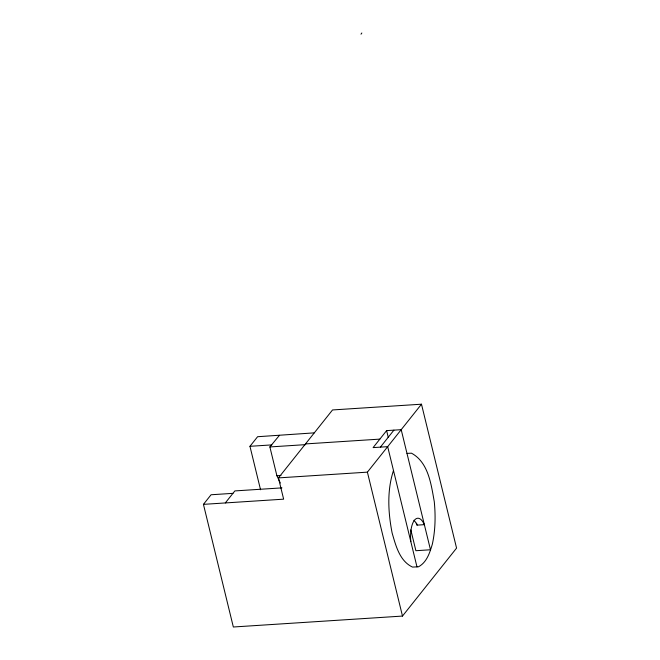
<?xml version="1.0" encoding="UTF-8"?>
<svg xmlns="http://www.w3.org/2000/svg" width="660" height="660" viewBox="0 0 660 660"><rect width="100%" height="100%" fill="white"/><g stroke="black" fill="none" stroke-linecap="round" stroke-linejoin="round"><path stroke-width="0.99" d="M393.492 470.497C386.875 490.594 388.113 512.506 392.131 533.016C395.794 545.572 399.58 560.992 412.483 567.08L418.473 566.808C426.847 562.312 429.784 552.701 432.333 544.195C435.394 530.211 435.666 515.831 434.272 501.625C431.153 484.44 428.464 462.346 411.485 453.189L406.981 453.387M361.02 34.18L361.837 33M203.437 504.356L283.635 499.166L278.446 477.898L332.533 409.951L421.484 404.2L456.563 548.113L402.484 616.069L233.335 627L203.437 504.356L211.068 494.761L232.947 493.35M260.551 489.769L249.959 446.308L257.598 436.722L314.218 432.869M225.308 502.936L234.877 490.916L281.952 487.872M280.335 483.029L276.895 475.728L269.874 446.944L279.469 435.303M410.809 529.848L415.891 550.712L430.477 549.764L401.197 429.677L386.62 430.617L373.098 447.612L387.676 446.663L416.98 566.874M380.391 447.133L393.913 430.147M278.446 477.898L367.397 472.147L421.484 404.2M249.959 446.308L271.829 444.898M305.489 443.924L379.855 439.114M269.874 446.944L305.695 444.626M276.895 475.728L280.987 475.464M413.927 520.27A21.029 8.407 86.3 0 1 417.062 525.137L424.355 524.667A21.029 8.407 86.3 0 0 414.447 520.229A21.029 8.407 86.3 0 0 410.834 541.654M416.584 523.157L417.062 525.137M386.62 430.617L388.303 437.539M367.397 472.147L402.484 616.069"/></g></svg>
